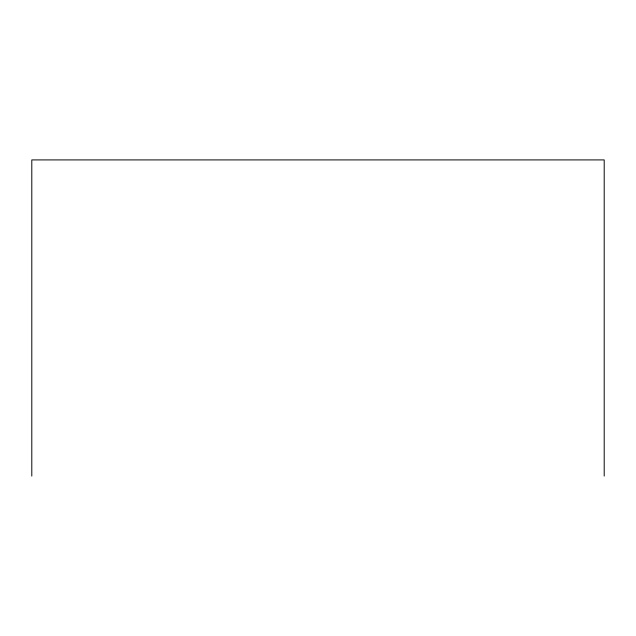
<?xml version="1.0" encoding="UTF-8"?>
<svg xmlns="http://www.w3.org/2000/svg" width="636" height="636" viewBox="0 0 636 636"><rect width="100%" height="100%" fill="white"/><g stroke="black" fill="none" stroke-linecap="round" stroke-linejoin="round"><path stroke-width="0.95" d="M604.2 476.086L604.2 159.914L31.8 159.914L31.8 476.086"/></g></svg>
